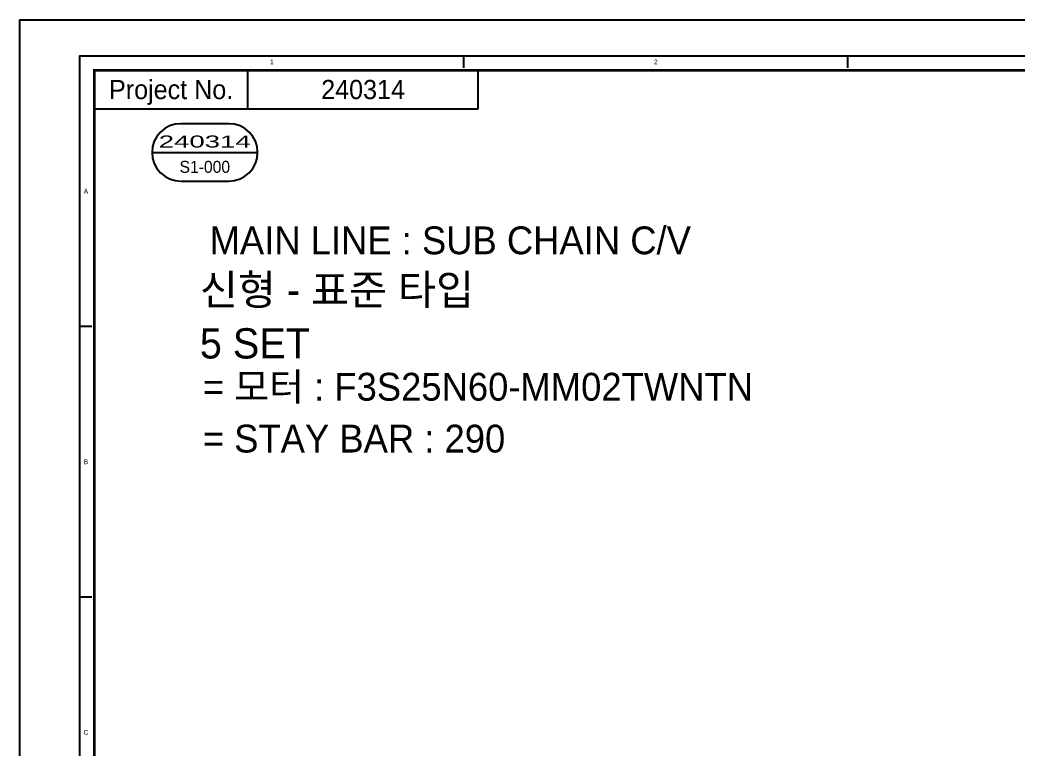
# Model space of a CAD drawing. Header units: inches. Extents: x 0 to 77285, y -118 to 40065.
# Drawn here: x 0 to 2496, y 38242 to 40065 of the extents above; entities that cross this region are included whole.
import ezdxf
from ezdxf.enums import TextEntityAlignment as Align

# ---------------------------------------------------------------- set-up
doc = ezdxf.new("R2010")
doc.units = ezdxf.units.IN
doc.header["$LTSCALE"] = 5
doc.header["$MEASUREMENT"] = 0
doc.styles.add('SCI', font='')
doc.styles.get('SCI').set_extended_font_data('Gulim')

# ---------------------------------------------------------------- blocks, each defined once
blk = doc.blocks.new('A$C60684f4e')
at = {"color": 2}
for p, q in [((92.5, -10), (92.5, -7.5)), ((172.5, -10), (172.5, -7.5)), ((15, -63.9), (12.5, -63.9)), ((15, -120.3), (12.5, -120.3))]:
    blk.add_line(p, q, dxfattribs=at)
at = {"color": 40}
for p, q in [((47.5, -18.5), (47.5, -10.5)), ((95.5, -18.5), (95.5, -10.5))]:
    blk.add_line(p, q, dxfattribs=at)
at = {"color": 7, "linetype": 'Continuous'}
blk.add_line((27.52, -27.62), (49.52, -27.62), dxfattribs=at)
at = {"color": 2}
blk.add_lwpolyline([(12.5, -289.5), (12.5, -7.5), (412.5, -7.5), (412.5, -289.5)], close=True, dxfattribs=at)
at = {"color": 40, "const_width": 0.5}
blk.add_lwpolyline([(15.5, -286.5), (15.5, -10.5), (409.5, -10.5), (409.5, -286.5)], close=True, dxfattribs=at)
at = {"color": 40}
blk.add_lwpolyline([(15.5, -18.5), (95.5, -18.5)], dxfattribs=at)
blk.add_lwpolyline([(33.52, -21.62, 1), (33.52, -33.62), (43.52, -33.62, 1), (43.52, -21.62)], format="xyb", close=True)
at = {"layer": 'Defpoints', "color": 1}
blk.add_lwpolyline([(0, -297), (0, 0), (420, 0), (420, -297)], close=True, dxfattribs=at)
at = {"color": 2, "style": 'SCI'}
for s, p in [('1', (52.5, -8.75)), ('2', (132.5, -8.75)), ('A', (13.75, -35.7)), ('B', (13.75, -92.1)), ('C', (13.75, -148.5))]:
    blk.add_text(s, height=1, dxfattribs=at).set_placement(p, align=Align.MIDDLE_CENTER)
at = {"style": 'SCI'}
blk.add_text('Project No.', height=4, dxfattribs=at).set_placement((31.5, -14.5), align=Align.MIDDLE_CENTER)

msp = doc.modelspace()

# ---------------------------------------------------------------- block references
at = {"xscale": 12, "yscale": 12, "zscale": 12}
msp.add_blockref('A$C60684f4e', (0, 40065.41058948), dxfattribs=at)

# ---------------------------------------------------------------- texts
at = {"style": 'SCI'}
for s, height, p in [('240314', 48, (858, 39891.41058948)), ('S1-000', 30, (462.28651706, 39697.97800416))]:
    msp.add_text(s, height=height, dxfattribs=at).set_placement(p, align=Align.MIDDLE_CENTER)
at = {"style": 'SCI', "width": 1.63101}
msp.add_text('240314', height=30, dxfattribs=at).set_placement((347.07806818, 39746.3163929), (576.93974523, 39746.3163929), align=Align.FIT)
at = {"style": 'SCI'}
for s, p in [('MAIN LINE : SUB CHAIN C/V', (474.11629102, 39548.86593375)), ('= 모터 : F3S25N60-MM02TWNTN', (457.21275002, 39182.67313994)), ('= STAY BAR : 290', (457.21275002, 39052.96904385))]:
    msp.add_text(s, height=69.5806104689, dxfattribs=at).set_placement(p, align=Align.TOP_LEFT)
at = {"color": 40, "style": 'SCI'}
for s, p in [('신형 - 표준 타입', (449.81791286, 39390.49823499)), ('5 SET', (449.81791286, 39256.4084145))]:
    msp.add_text(s, height=75.721153846, dxfattribs=at).set_placement(p, align=Align.MIDDLE_LEFT)

doc.saveas('drawing.dxf')
